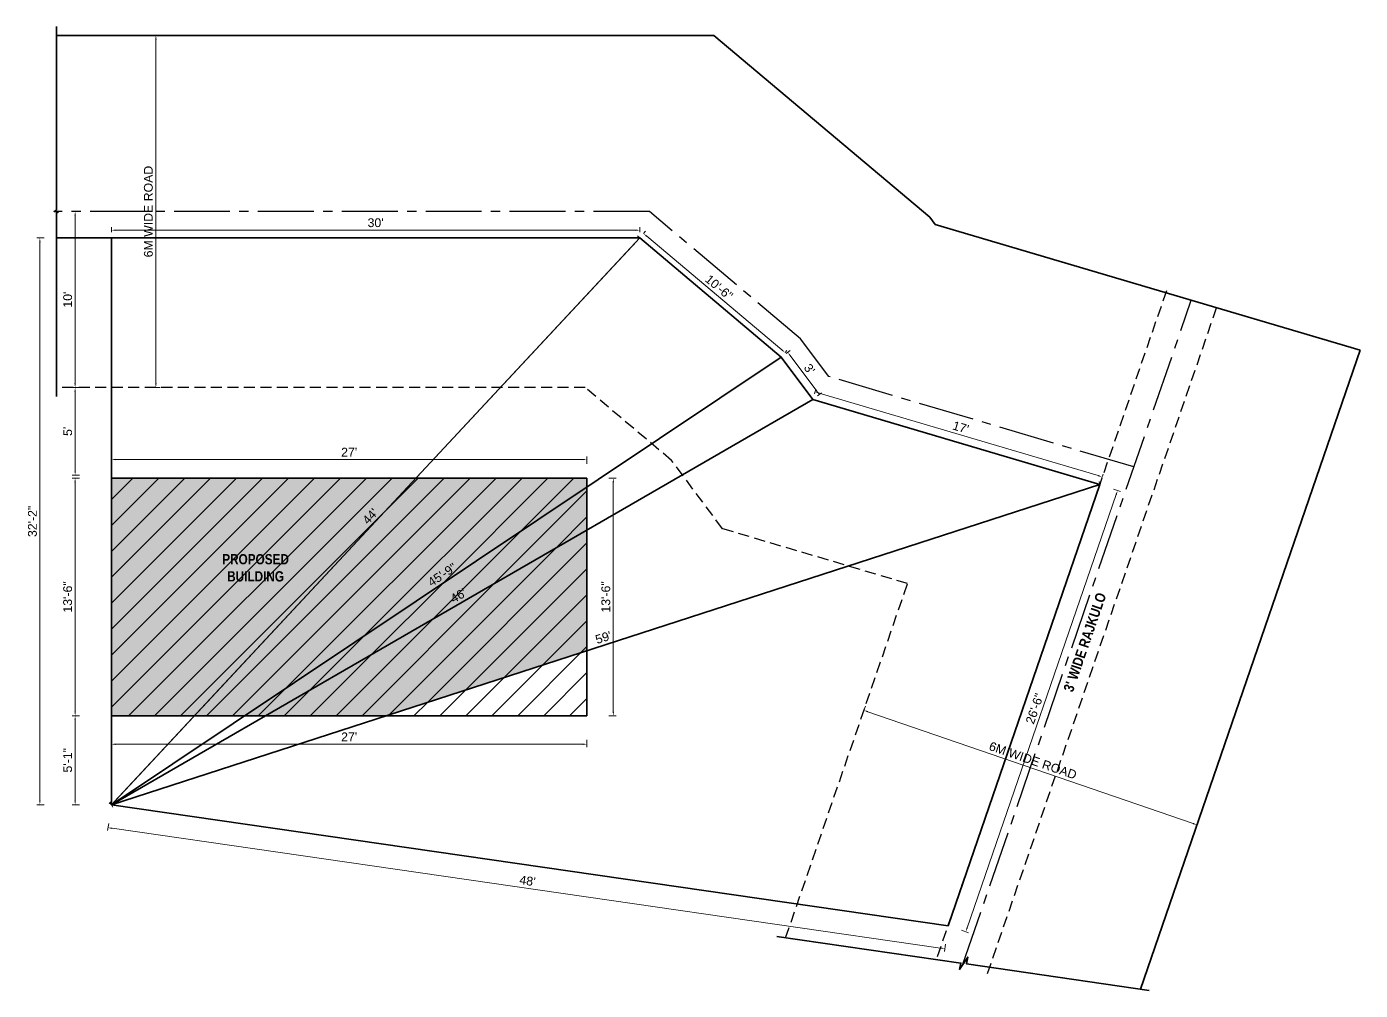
# Model space of a CAD drawing. Header units: inches. Extents: x 352533 to 378079, y -36324 to -23949.
# Drawn here: x 356005 to 356914, y -30281 to -29624 of the extents above; entities that cross this region are included whole.
import ezdxf

# ---------------------------------------------------------------- set-up
doc = ezdxf.new("R2010")
doc.units = ezdxf.units.IN
doc.header["$LTSCALE"] = 2
doc.header["$MEASUREMENT"] = 0
doc.header["$PDMODE"] = 34
doc.linetypes.add('CENTER2', pattern=[28.575, 19.05, -3.175, 3.175, -3.175])
doc.linetypes.add('DASHED2', pattern=[0.375, 0.25, -0.125])
doc.layers.get('DEFPOINTS').update_dxf_attribs({"color": 141, "linetype": 'CONTINUOUS'})
for name, color, linetype, lineweight in [('door', 20, 'CONTINUOUS', 35), ('steps', 253, 'CONTINUOUS', 20), ('WALL - A', 1, 'CONTINUOUS', 40)]:
    doc.layers.add(name, color=color, linetype=linetype, lineweight=lineweight)
doc.styles.add('Lettring Text', font='arial.ttf')
doc.styles.get("Standard").update_dxf_attribs({"font": 'ARIALN.TTF'})
doc.dimstyles.new('Copy of Standard', dxfattribs={"dimtxt": 6, "dimasz": 2.875, "dimexe": 2, "dimexo": 4, "dimgap": 2, "dimtad": 1, "dimdec": 0, "dimrnd": 1, "dimzin": 0, "dimdsep": 46, "dimlunit": 4, "dimtxsty": 'Lettring Text', "dimcen": 0.1, "dimclrd": 7, "dimclre": 7, "dimclrt": 7, "dimazin": 0, "dimtfac": 0.645, "dimtdec": 0, "dimtmove": 1, "dimatfit": 0, "dimfxl": 3, "dimfxlon": 1, "dimtfillclr": 256, "dimtolj": 1, "dimtzin": 0, "dimlwd": -1, "dimlwe": -1, "dimarcsym": 2})
pattern_1 = [(228.012787504, (0.72, 1), (-8, -9), [0.134536, -13.319088047]), (184.969740728, (0.63, 0.9), (12, 1), [0.230868, -22.8559247612]), (132.510447078, (0.4, 0.88), (10, -11), [0.162788, -16.116032596]), (267.273689006, (0.01, 0.63), (1, 20), [0.210238, -20.8135580416]), (292.833654178, (0, 0.42), (-5, 12), [0.206155, -20.409373128]), (357.273689006, (0.08, 0.23), (-20, 1), [0.210238, -20.8135580416]), (37.694240467, (0.29, 0.22), (-13, -10), [0.278029, -27.524848549]), (72.255328375, (0.51, 0.39), (7, 22), [0.262488, -25.9863214968]), (121.429565615, (0.59, 0.64), (-8, 13), [0.21095, -20.8840731097]), (175.23635831, (0.48, 0.82), (11, -1), [0.240832, -11.8007625788]), (222.397437798, (0.24, 0.84), (-12, -11), [0.311448, -30.8333750048]), (138.814074834, (1, 0.62), (-7, 6), [0.106301, -10.5238448127]), (171.46923439, (0.92, 0.69), (13, -2), [0.202237, -20.0215114162]), (225, (0.72, 0.72), (-1e-16, -1), [0.141421, -1.2727925624]), (203.198590514, (0.65, 0.84), (5, 2), [0.076158, -7.539615106]), (291.801409486, (0.58, 0.81), (-1, 3), [0.107703, -5.277461807]), (30.96375653, (0.62, 0.71), (3, 2), [0.174929, -5.6560228948]), (161.56505118, (0.77, 0.8), (2, -1), [0.126491, -3.0357866602]), (16.389540334, (0, 0.81), (10, 3), [0.1772, -17.5428451467]), (70.346175942, (0.17, 0.86), (-4.000000000001, -11.000000000003), [0.148661, -14.7174077473]), (293.198590514, (0.77, 1), (-2, 5), [0.152315, -7.463458106]), (343.610459666, (0.83, 0.86), (-10, 3), [0.1772, -17.5428451467]), (339.44395478, (0, 0.19), (-5, 2), [0.17088, -8.3731237453]), (294.77514057, (0.16, 0.13), (-5, 11), [0.143178, -14.1746430633]), (66.801409486, (0.78, 0), (2, 5), [0.152315, -7.463458106]), (17.354024636, (0.84, 0.14), (-13, -4), [0.167631, -16.5954236142]), (69.44395478, (0.29, 0), (-2, -5), [0.08544, -8.4585637453]), (101.309932474, (0.72, 0), (-1, 4), [0.05099, -5.0480295136]), (165.96375653, (0.71, 0.05), (3, -1), [0.206155, -3.9169506256]), (186.009005957, (0.51, 0.1), (10, 1), [0.19105, -18.9139231745]), (303.69006753, (0.62, 0.62), (-1, 2), [0.144222, -3.4613292755]), (353.157226587, (0.7, 0.5), (17, -2), [0.251794, -24.927562624]), (60.9453959, (0.95, 0.47), (-4, -7), [0.102956, -10.192674141]), (90, (1, 0.56), (-1, 1), [0.06, -0.94]), (120.256437164, (0.49, 0.13), (4, -7), [0.138924, -13.7535199894]), (48.012787504, (0.42, 0.25), (8, 9), [0.269072, -13.184552047]), (0, (0.6, 0.45), (1, 1), [0.26, -0.74]), (325.30484647, (0.86, 0.45), (10, -7), [0.158114, -15.6532743008]), (254.0546041, (0.99, 0.36), (-1, -4), [0.145602, -7.1345078893]), (207.645975364, (0.95, 0.22), (-19, -10), [0.237065, -23.4694741823]), (175.42607874, (0.74, 0.11), (-13, 1), [0.250799, -24.829073408])]

# ---------------------------------------------------------------- blocks, each defined once
blk = doc.blocks.new('*D611')
at = {"layer": 'DEFPOINTS', "color": 0, "ltscale": 0.5, "transparency": 16777216}
for p in [(356063.19, -30154.43), (356633.26, -30236.83), (356631, -30252.48)]:
    blk.add_point(p, dxfattribs=at)
at = {"layer": 'steps', "color": 7, "ltscale": 0.5, "transparency": 16777216}
for p, q in [((356061.36, -30167.1), (356060.64, -30172.05)), ((356063.77, -30170.48), (356628.16, -30252.07)), ((356631.43, -30249.51), (356630.72, -30254.46))]:
    blk.add_line(p, q, dxfattribs=at)
for points in [[(356063.84, -30170.01), (356063.7, -30170.96), (356060.93, -30170.07)], [(356628.22, -30251.59), (356628.09, -30252.54), (356631, -30252.48)]]:
    blk.add_solid(points, dxfattribs=at)
at = {"layer": 'steps', "color": 7, "ltscale": 0.5, "transparency": 16777216, "insert": (356346.69, -30206.26), "char_height": 6, "attachment_point": 5, "rotation": 351.77439, "style": 'Lettring Text'}
blk.add_mtext("\\A1;48'", dxfattribs=at)
blk = doc.blocks.new('*D612')
at = {"layer": 'DEFPOINTS', "color": 0, "ltscale": 0.5, "transparency": 16777216}
for p in [(356063.19, -29768.18), (356014.49, -30154.43), (356063.19, -30154.43)]:
    blk.add_point(p, dxfattribs=at)
at = {"layer": 'steps', "color": 7, "ltscale": 0.5, "transparency": 16777216}
for p, q in [((356017.49, -29768.18), (356012.49, -29768.18)), ((356014.49, -29771.06), (356014.49, -30151.55)), ((356017.49, -30154.43), (356012.49, -30154.43))]:
    blk.add_line(p, q, dxfattribs=at)
for points in [[(356014.02, -29771.06), (356014.97, -29771.06), (356014.49, -29768.18)], [(356014.02, -30151.55), (356014.97, -30151.55), (356014.49, -30154.43)]]:
    blk.add_solid(points, dxfattribs=at)
at = {"layer": 'steps', "color": 7, "ltscale": 0.5, "transparency": 16777216, "insert": (356009.43, -29961.3), "char_height": 6, "attachment_point": 5, "rotation": 90, "style": 'Lettring Text'}
blk.add_mtext('\\A1;32\'-2"', dxfattribs=at)
blk = doc.blocks.new('*D613')
at = {"layer": 'DEFPOINTS', "color": 0, "ltscale": 0.5, "transparency": 16777216}
for p in [(356063.19, -29750.18), (356038.5, -29870.18), (356063.19, -29870.18)]:
    blk.add_point(p, dxfattribs=at)
at = {"layer": 'steps', "color": 7, "ltscale": 0.5, "transparency": 16777216}
for p, q in [((356041.5, -29750.18), (356036.5, -29750.18)), ((356038.5, -29753.06), (356038.5, -29867.31)), ((356041.5, -29870.18), (356036.5, -29870.18))]:
    blk.add_line(p, q, dxfattribs=at)
for points in [[(356038.02, -29753.06), (356038.98, -29753.06), (356038.5, -29750.18)], [(356038.02, -29867.31), (356038.98, -29867.31), (356038.5, -29870.18)]]:
    blk.add_solid(points, dxfattribs=at)
at = {"layer": 'steps', "color": 7, "ltscale": 0.5, "transparency": 16777216, "insert": (356033.43, -29810.18), "char_height": 6, "attachment_point": 5, "rotation": 90, "style": 'Lettring Text'}
blk.add_mtext("\\A1;10'", dxfattribs=at)
blk = doc.blocks.new('*D614')
at = {"layer": 'DEFPOINTS', "color": 0, "ltscale": 0.5, "transparency": 16777216}
for p in [(356618.94, -29964.86), (356845.89, -30042.93), (356802.83, -30168.14)]:
    blk.add_point(p, dxfattribs=at)
at = {"layer": 'steps', "color": 7, "ltscale": 0.5, "transparency": 16777216}
for p, q in [((356576.85, -30087.24), (356575.23, -30091.97)), ((356578.6, -30091.01), (356800.11, -30167.2)), ((356803.8, -30165.3), (356802.18, -30170.03))]:
    blk.add_line(p, q, dxfattribs=at)
for points in [[(356578.75, -30090.56), (356578.44, -30091.46), (356575.88, -30090.07)], [(356800.26, -30166.75), (356799.95, -30167.65), (356802.83, -30168.14)]]:
    blk.add_solid(points, dxfattribs=at)
at = {"layer": 'steps', "color": 7, "ltscale": 0.5, "transparency": 16777216, "insert": (356691.01, -30124.28), "char_height": 6, "attachment_point": 5, "rotation": 341.01905, "style": 'Lettring Text'}
blk.add_mtext('\\A1;6M WIDE ROAD', dxfattribs=at)
blk = doc.blocks.new('*D616')
at = {"layer": 'DEFPOINTS', "color": 0, "ltscale": 0.5, "transparency": 16777216}
for p in [(356736.69, -29936.13), (356736.69, -29936.13), (356063.19, -30154.43)]:
    blk.add_point(p, dxfattribs=at)
at = {"layer": 'steps', "color": 7, "ltscale": 0.5, "transparency": 16777216}
for p, q in [((356065.92, -30153.54), (356733.96, -29937.01)), ((356736.69, -29936.13), (356736.08, -29934.22)), ((356063.19, -30154.43), (356062.57, -30152.52))]:
    blk.add_line(p, q, dxfattribs=at)
for points in [[(356733.81, -29936.56), (356734.11, -29937.47), (356736.69, -29936.13)], [(356065.78, -30153.08), (356066.07, -30154), (356063.19, -30154.43)]]:
    blk.add_solid(points, dxfattribs=at)
at = {"layer": 'steps', "color": 7, "ltscale": 0.5, "transparency": 16777216, "insert": (356398.38, -30040.46), "char_height": 6, "attachment_point": 5, "rotation": 17.95883, "style": 'Lettring Text'}
blk.add_mtext("\\A1;59'", dxfattribs=at)
blk = doc.blocks.new('*D617')
at = {"layer": 'DEFPOINTS', "color": 0, "ltscale": 0.5, "transparency": 16777216}
for p in [(356541.1, -29878.18), (356541.1, -29878.18), (356063.19, -30154.43)]:
    blk.add_point(p, dxfattribs=at)
at = {"layer": 'steps', "color": 7, "ltscale": 0.5, "transparency": 16777216}
for p, q in [((356065.68, -30152.99), (356538.61, -29879.62)), ((356541.1, -29878.18), (356540.09, -29876.45)), ((356063.19, -30154.43), (356062.19, -30152.69))]:
    blk.add_line(p, q, dxfattribs=at)
for points in [[(356538.37, -29879.21), (356538.85, -29880.04), (356541.1, -29878.18)], [(356065.44, -30152.57), (356065.92, -30153.4), (356063.19, -30154.43)]]:
    blk.add_solid(points, dxfattribs=at)
at = {"layer": 'steps', "color": 7, "ltscale": 0.5, "transparency": 16777216, "insert": (356299.61, -30011.92), "char_height": 6, "attachment_point": 5, "rotation": 30.02896, "style": 'Lettring Text'}
blk.add_mtext("\\A1;46'", dxfattribs=at)
blk = doc.blocks.new('*D618')
at = {"layer": 'DEFPOINTS', "color": 0, "ltscale": 0.5, "transparency": 16777216}
for p in [(356519.59, -29849.31), (356519.59, -29849.31), (356063.19, -30154.43)]:
    blk.add_point(p, dxfattribs=at)
at = {"layer": 'steps', "color": 7, "ltscale": 0.5, "transparency": 16777216}
for p, q in [((356065.58, -30152.83), (356517.2, -29850.91)), ((356519.59, -29849.31), (356520.71, -29850.97)), ((356063.19, -30154.43), (356064.3, -30156.09))]:
    blk.add_line(p, q, dxfattribs=at)
for points in [[(356516.94, -29850.51), (356517.47, -29851.31), (356519.59, -29849.31)], [(356065.31, -30152.43), (356065.85, -30153.23), (356063.19, -30154.43)]]:
    blk.add_solid(points, dxfattribs=at)
at = {"layer": 'steps', "color": 7, "ltscale": 0.5, "transparency": 16777216, "insert": (356288.58, -29997.66), "char_height": 6, "attachment_point": 5, "rotation": 33.76346, "style": 'Lettring Text'}
blk.add_mtext('\\A1;45\'-9"', dxfattribs=at)
blk = doc.blocks.new('*D619')
at = {"layer": 'DEFPOINTS', "color": 0, "ltscale": 0.5, "transparency": 16777216}
for p in [(356423.19, -29768.18), (356423.19, -29768.18), (356063.19, -30154.43)]:
    blk.add_point(p, dxfattribs=at)
at = {"layer": 'steps', "color": 7, "ltscale": 0.5, "transparency": 16777216}
for p, q in [((356065.15, -30152.32), (356421.23, -29770.28)), ((356423.19, -29768.18), (356421.72, -29766.82)), ((356063.19, -30154.43), (356061.73, -30153.06))]:
    blk.add_line(p, q, dxfattribs=at)
for points in [[(356420.88, -29769.96), (356421.58, -29770.61), (356423.19, -29768.18)], [(356064.8, -30152), (356065.5, -30152.65), (356063.19, -30154.43)]]:
    blk.add_solid(points, dxfattribs=at)
at = {"layer": 'steps', "color": 7, "ltscale": 0.5, "transparency": 16777216, "insert": (356239.53, -29957.89), "char_height": 6, "attachment_point": 5, "rotation": 47.01423, "style": 'Lettring Text'}
blk.add_mtext("\\A1;44'", dxfattribs=at)
blk = doc.blocks.new('*D620')
at = {"layer": 'DEFPOINTS', "color": 0, "ltscale": 0.5, "transparency": 16777216}
for p in [(356063.19, -29919.16), (356063.19, -29931.8), (356387.19, -29931.8)]:
    blk.add_point(p, dxfattribs=at)
at = {"layer": 'steps', "color": 7, "ltscale": 0.5, "transparency": 16777216}
for p, q in [((356063.19, -29922.16), (356063.19, -29917.16)), ((356384.31, -29919.16), (356066.06, -29919.16)), ((356387.19, -29922.16), (356387.19, -29917.16))]:
    blk.add_line(p, q, dxfattribs=at)
for points in [[(356066.06, -29918.68), (356066.06, -29919.64), (356063.19, -29919.16)], [(356384.31, -29918.68), (356384.31, -29919.64), (356387.19, -29919.16)]]:
    blk.add_solid(points, dxfattribs=at)
at = {"layer": 'steps', "color": 7, "ltscale": 0.5, "transparency": 16777216, "insert": (356225.19, -29914.14), "char_height": 6, "attachment_point": 5, "style": 'Lettring Text'}
blk.add_mtext("\\A1;27'", dxfattribs=at)
blk = doc.blocks.new('*D621')
at = {"layer": 'DEFPOINTS', "color": 0, "ltscale": 0.5, "transparency": 16777216}
for p in [(356063.19, -30093.8), (356387.19, -30093.8), (356387.19, -30113.18)]:
    blk.add_point(p, dxfattribs=at)
at = {"layer": 'steps', "color": 7, "ltscale": 0.5, "transparency": 16777216}
for p, q in [((356063.19, -30110.18), (356063.19, -30115.18)), ((356066.06, -30113.18), (356384.31, -30113.18)), ((356387.19, -30110.18), (356387.19, -30115.18))]:
    blk.add_line(p, q, dxfattribs=at)
for points in [[(356066.06, -30112.7), (356066.06, -30113.65), (356063.19, -30113.18)], [(356384.31, -30112.7), (356384.31, -30113.65), (356387.19, -30113.18)]]:
    blk.add_solid(points, dxfattribs=at)
at = {"layer": 'steps', "color": 7, "ltscale": 0.5, "transparency": 16777216, "insert": (356225.19, -30108.16), "char_height": 6, "attachment_point": 5, "style": 'Lettring Text'}
blk.add_mtext("\\A1;27'", dxfattribs=at)
blk = doc.blocks.new('*D622')
at = {"layer": 'DEFPOINTS', "color": 0, "ltscale": 0.5, "transparency": 16777216}
for p in [(356387.19, -29931.8), (356405.14, -29931.8), (356387.19, -30093.8)]:
    blk.add_point(p, dxfattribs=at)
at = {"layer": 'steps', "color": 7, "ltscale": 0.5, "transparency": 16777216}
for p, q in [((356402.14, -29931.8), (356407.14, -29931.8)), ((356405.14, -30090.93), (356405.14, -29934.68)), ((356402.14, -30093.8), (356407.14, -30093.8))]:
    blk.add_line(p, q, dxfattribs=at)
for points in [[(356404.66, -29934.68), (356405.62, -29934.68), (356405.14, -29931.8)], [(356404.66, -30090.93), (356405.62, -30090.93), (356405.14, -30093.8)]]:
    blk.add_solid(points, dxfattribs=at)
at = {"layer": 'steps', "color": 7, "ltscale": 0.5, "transparency": 16777216, "insert": (356400.07, -30012.8), "char_height": 6, "attachment_point": 5, "rotation": 90, "style": 'Lettring Text'}
blk.add_mtext('\\A1;13\'-6"', dxfattribs=at)
blk = doc.blocks.new('*D615')
at = {"layer": 'DEFPOINTS', "color": 0, "ltscale": 0.5, "transparency": 16777216}
for p in [(356063.19, -29870.18), (356038.5, -29929.8), (356063.19, -29929.8)]:
    blk.add_point(p, dxfattribs=at)
at = {"layer": 'steps', "color": 7, "ltscale": 0.5, "transparency": 16777216}
for p, q in [((356041.5, -29870.18), (356036.5, -29870.18)), ((356038.5, -29873.06), (356038.5, -29926.93)), ((356041.5, -29929.8), (356036.5, -29929.8))]:
    blk.add_line(p, q, dxfattribs=at)
for points in [[(356038.02, -29873.06), (356038.98, -29873.06), (356038.5, -29870.18)], [(356038.02, -29926.93), (356038.98, -29926.93), (356038.5, -29929.8)]]:
    blk.add_solid(points, dxfattribs=at)
at = {"layer": 'steps', "color": 7, "ltscale": 0.5, "transparency": 16777216, "insert": (356033.45, -29899.99), "char_height": 6, "attachment_point": 5, "rotation": 90, "style": 'Lettring Text'}
blk.add_mtext("\\A1;5'", dxfattribs=at)
blk = doc.blocks.new('*D623')
at = {"layer": 'DEFPOINTS', "color": 0, "ltscale": 0.5, "transparency": 16777216}
for p in [(356249.62, -29630.18), (356093.52, -29870.18), (356249.62, -29870.18)]:
    blk.add_point(p, dxfattribs=at)
at = {"layer": 'steps', "color": 7, "ltscale": 0.5, "transparency": 16777216}
for p, q in [((356096.52, -29630.18), (356091.52, -29630.18)), ((356093.52, -29633.06), (356093.52, -29867.31)), ((356096.52, -29870.18), (356091.52, -29870.18))]:
    blk.add_line(p, q, dxfattribs=at)
for points in [[(356093.04, -29633.06), (356094, -29633.06), (356093.52, -29630.18)], [(356093.04, -29867.31), (356094, -29867.31), (356093.52, -29870.18)]]:
    blk.add_solid(points, dxfattribs=at)
at = {"layer": 'steps', "color": 7, "ltscale": 0.5, "transparency": 16777216, "insert": (356088.42, -29750.18), "char_height": 6, "attachment_point": 5, "rotation": 90, "style": 'Lettring Text'}
blk.add_mtext('\\A1;6M WIDE ROAD', dxfattribs=at)
blk = doc.blocks.new('*D624')
at = {"layer": 'DEFPOINTS', "color": 0, "ltscale": 0.5, "transparency": 16777216}
for p in [(356063.19, -29762.88), (356063.19, -29768.18), (356423.19, -29768.18)]:
    blk.add_point(p, dxfattribs=at)
at = {"layer": 'steps', "color": 7, "ltscale": 0.5, "transparency": 16777216}
for p, q in [((356063.19, -29764.18), (356063.19, -29760.88)), ((356420.31, -29762.88), (356066.06, -29762.88)), ((356423.19, -29764.18), (356423.19, -29760.88))]:
    blk.add_line(p, q, dxfattribs=at)
for points in [[(356066.06, -29762.4), (356066.06, -29763.36), (356063.19, -29762.88)], [(356420.31, -29762.4), (356420.31, -29763.36), (356423.19, -29762.88)]]:
    blk.add_solid(points, dxfattribs=at)
at = {"layer": 'steps', "color": 7, "ltscale": 0.5, "transparency": 16777216, "insert": (356243.19, -29757.82), "char_height": 6, "attachment_point": 5, "style": 'Lettring Text'}
blk.add_mtext("\\A1;30'", dxfattribs=at)
blk = doc.blocks.new('*D625')
at = {"layer": 'DEFPOINTS', "color": 0, "ltscale": 0.5, "transparency": 16777216}
for p in [(356423.19, -29768.18), (356425.73, -29765.16), (356519.59, -29849.31)]:
    blk.add_point(p, dxfattribs=at)
at = {"layer": 'steps', "color": 7, "ltscale": 0.5, "transparency": 16777216}
for p, q in [((356425.73, -29765.16), (356427.02, -29763.63)), ((356519.94, -29844.44), (356427.93, -29767.01)), ((356522.14, -29846.29), (356523.43, -29844.76))]:
    blk.add_line(p, q, dxfattribs=at)
for points in [[(356428.24, -29766.64), (356427.62, -29767.38), (356425.73, -29765.16)], [(356520.25, -29844.07), (356519.63, -29844.8), (356522.14, -29846.29)]]:
    blk.add_solid(points, dxfattribs=at)
at = {"layer": 'steps', "color": 7, "ltscale": 0.5, "transparency": 16777216, "insert": (356477.19, -29801.85), "char_height": 6, "attachment_point": 5, "rotation": 319.91824, "style": 'Lettring Text'}
blk.add_mtext('\\A1;10\'-6"', dxfattribs=at)
blk = doc.blocks.new('*D626')
at = {"layer": 'DEFPOINTS', "color": 0, "ltscale": 0.5, "transparency": 16777216}
for p in [(356523.96, -29846.06), (356519.59, -29849.31), (356541.1, -29878.18)]:
    blk.add_point(p, dxfattribs=at)
at = {"layer": 'steps', "color": 7, "ltscale": 0.5, "transparency": 16777216}
for p, q in [((356522.8, -29846.92), (356525.57, -29844.86)), ((356543.75, -29872.62), (356525.68, -29848.36)), ((356544.3, -29875.8), (356547.07, -29873.74))]:
    blk.add_line(p, q, dxfattribs=at)
for points in [[(356526.07, -29848.08), (356525.3, -29848.65), (356523.96, -29846.06)], [(356544.13, -29872.34), (356543.36, -29872.91), (356545.47, -29874.93)]]:
    blk.add_solid(points, dxfattribs=at)
at = {"layer": 'steps', "color": 7, "ltscale": 0.5, "transparency": 16777216, "insert": (356538.78, -29857.47), "char_height": 6, "attachment_point": 5, "rotation": 306.67386, "style": 'Lettring Text'}
blk.add_mtext("\\A1;3'", dxfattribs=at)
blk = doc.blocks.new('*D627')
at = {"layer": 'DEFPOINTS', "color": 0, "ltscale": 0.5, "transparency": 16777216}
for p in [(356542.62, -29873.03), (356541.1, -29878.18), (356736.69, -29936.13)]:
    blk.add_point(p, dxfattribs=at)
at = {"layer": 'steps', "color": 7, "ltscale": 0.5, "transparency": 16777216}
for p, q in [((356542.23, -29874.35), (356543.19, -29871.11)), ((356735.46, -29930.16), (356545.38, -29873.85)), ((356737.83, -29932.29), (356738.79, -29929.05))]:
    blk.add_line(p, q, dxfattribs=at)
for points in [[(356545.51, -29873.39), (356545.24, -29874.31), (356542.62, -29873.03)], [(356735.6, -29929.7), (356735.33, -29930.61), (356738.22, -29930.97)]]:
    blk.add_solid(points, dxfattribs=at)
at = {"layer": 'steps', "color": 7, "ltscale": 0.5, "transparency": 16777216, "insert": (356641.84, -29897.2), "char_height": 6, "attachment_point": 5, "rotation": 343.49934, "style": 'Lettring Text'}
blk.add_mtext("\\A1;17'", dxfattribs=at)
blk = doc.blocks.new('*D628')
at = {"layer": 'DEFPOINTS', "color": 0, "ltscale": 0.5, "transparency": 16777216}
for p in [(356736.69, -29936.13), (356748.7, -29940.25), (356633.26, -30236.83)]:
    blk.add_point(p, dxfattribs=at)
at = {"layer": 'steps', "color": 7, "ltscale": 0.5, "transparency": 16777216}
for p, q in [((356646.2, -30238.24), (356747.76, -29942.97)), ((356745.86, -29939.28), (356750.59, -29940.9)), ((356642.43, -30239.99), (356647.16, -30241.61))]:
    blk.add_line(p, q, dxfattribs=at)
for points in [[(356747.31, -29942.82), (356748.21, -29943.13), (356748.7, -29940.25)], [(356645.75, -30238.09), (356646.65, -30238.4), (356645.27, -30240.96)]]:
    blk.add_solid(points, dxfattribs=at)
at = {"layer": 'steps', "color": 7, "ltscale": 0.5, "transparency": 16777216, "insert": (356692.19, -30088.96), "char_height": 6, "attachment_point": 5, "rotation": 71.01905, "style": 'Lettring Text'}
blk.add_mtext('\\A1;26\'-6"', dxfattribs=at)
blk = doc.blocks.new('*D629')
at = {"layer": 'DEFPOINTS', "color": 0, "ltscale": 0.5, "transparency": 16777216}
for p in [(356038.5, -29931.8), (356063.19, -29931.8), (356063.19, -30093.8)]:
    blk.add_point(p, dxfattribs=at)
at = {"layer": 'steps', "color": 7, "ltscale": 0.5, "transparency": 16777216}
for p, q in [((356041.5, -29931.8), (356036.5, -29931.8)), ((356038.5, -30090.93), (356038.5, -29934.68)), ((356041.5, -30093.8), (356036.5, -30093.8))]:
    blk.add_line(p, q, dxfattribs=at)
for points in [[(356038.02, -29934.68), (356038.98, -29934.68), (356038.5, -29931.8)], [(356038.02, -30090.93), (356038.98, -30090.93), (356038.5, -30093.8)]]:
    blk.add_solid(points, dxfattribs=at)
at = {"layer": 'steps', "color": 7, "ltscale": 0.5, "transparency": 16777216, "insert": (356033.43, -30012.8), "char_height": 6, "attachment_point": 5, "rotation": 90, "style": 'Lettring Text'}
blk.add_mtext('\\A1;13\'-6"', dxfattribs=at)
blk = doc.blocks.new('*D630')
at = {"layer": 'DEFPOINTS', "color": 0, "ltscale": 0.5, "transparency": 16777216}
for p in [(356063.19, -30093.8), (356038.5, -30154.43), (356063.19, -30154.43)]:
    blk.add_point(p, dxfattribs=at)
at = {"layer": 'steps', "color": 7, "ltscale": 0.5, "transparency": 16777216}
for p, q in [((356041.5, -30093.8), (356036.5, -30093.8)), ((356038.5, -30096.68), (356038.5, -30151.55)), ((356041.5, -30154.43), (356036.5, -30154.43))]:
    blk.add_line(p, q, dxfattribs=at)
for points in [[(356038.02, -30096.68), (356038.98, -30096.68), (356038.5, -30093.8)], [(356038.02, -30151.55), (356038.98, -30151.55), (356038.5, -30154.43)]]:
    blk.add_solid(points, dxfattribs=at)
at = {"layer": 'steps', "color": 7, "ltscale": 0.5, "transparency": 16777216, "insert": (356033.43, -30124.11), "char_height": 6, "attachment_point": 5, "rotation": 90, "style": 'Lettring Text'}
blk.add_mtext('\\A1;5\'-1"', dxfattribs=at)

msp = doc.modelspace()

# ---------------------------------------------------------------- hatches: boundary and pattern name
at = {"layer": 'door', "ltscale": 0.5}
h = msp.add_hatch(dxfattribs=at)
h.set_pattern_fill('GRAVEL', color=256)
h.set_pattern_definition(pattern_1)
h.paths.add_polyline_path([(356270.69, -29931.8), (356063.19, -29931.8), (356063.19, -30093.8), (356119.69, -30093.8)])
h.paths.add_polyline_path([(356387.19, -30049.41), (356387.19, -29967.15), (356168.07, -30093.8), (356250.23, -30093.8)], flags=16)
h.paths.add_polyline_path([(356387.19, -30049.41), (356250.23, -30093.8), (356387.19, -30093.8)], flags=0)
h.paths.add_polyline_path([(356135.5, -30005.85), (356187.42, -30005.85), (356187.42, -29979.83), (356135.5, -29979.83)], flags=24)
h = msp.add_hatch(dxfattribs=at)
h.set_pattern_fill('GRAVEL', color=256)
h.set_pattern_definition(pattern_1)
h.paths.add_polyline_path([(356270.69, -29931.8), (356063.19, -29931.8), (356063.19, -30093.8), (356119.69, -30093.8)])
h.paths.add_polyline_path([(356239.47, -29967.16), (356248.97, -29956.98), (356239.92, -29948.55), (356230.43, -29958.73)], flags=25)
h.paths.add_polyline_path([(356135.5, -30005.85), (356187.42, -30005.85), (356187.42, -29979.83), (356135.5, -29979.83)], flags=24)
h = msp.add_hatch(dxfattribs=at)
h.set_pattern_fill('GRAVEL', color=256)
h.set_pattern_definition(pattern_1)
h.paths.add_polyline_path([(356063.19, -30093.8), (356119.69, -30093.8), (356270.69, -29931.8), (356063.19, -29931.8)])
h.paths.add_polyline_path([(356239.47, -29967.16), (356248.97, -29956.98), (356239.92, -29948.55), (356230.43, -29958.73)], flags=25)
h.paths.add_polyline_path([(356135.5, -30005.85), (356187.42, -30005.85), (356187.42, -29979.83), (356135.5, -29979.83)], flags=24)
h = msp.add_hatch(dxfattribs=at)
h.set_pattern_fill('GRAVEL', color=256)
h.set_pattern_definition(pattern_1)
h.paths.add_polyline_path([(356270.69, -29931.8), (356063.19, -29931.8), (356063.19, -30093.8), (356119.69, -30093.8)])
h = msp.add_hatch(dxfattribs=at)
h.set_pattern_fill('ANSI31', color=256, scale=100)
h.paths.add_polyline_path([(356063.19, -30093.8), (356119.69, -30093.8), (356270.69, -29931.8), (356063.19, -29931.8)])
h.paths.add_polyline_path([(356239.47, -29967.16), (356248.97, -29956.98), (356239.92, -29948.55), (356230.43, -29958.73)], flags=25)
h.paths.add_polyline_path([(356135.5, -30005.85), (356187.42, -30005.85), (356187.42, -29979.83), (356135.5, -29979.83)], flags=24)
h = msp.add_hatch(dxfattribs=at)
h.set_pattern_fill('GRAVEL', color=256)
h.set_pattern_definition(pattern_1)
h.paths.add_polyline_path([(356387.19, -29937.83), (356387.19, -29931.8), (356270.69, -29931.8), (356119.69, -30093.8), (356153.87, -30093.8)])
h.paths.add_polyline_path([(356387.19, -30049.41), (356387.19, -29967.15), (356168.07, -30093.8), (356250.23, -30093.8)], flags=16)
h.paths.add_polyline_path([(356387.19, -30049.41), (356250.23, -30093.8), (356387.19, -30093.8)], flags=0)
h.paths.add_polyline_path([(356135.5, -30005.85), (356187.42, -30005.85), (356187.42, -29979.83), (356135.5, -29979.83)], flags=24)
h = msp.add_hatch(dxfattribs=at)
h.set_pattern_fill('GRAVEL', color=256)
h.set_pattern_definition(pattern_1)
h.paths.add_polyline_path([(356387.19, -29937.83), (356387.19, -29931.8), (356270.69, -29931.8), (356119.69, -30093.8), (356153.87, -30093.8)])
h.paths.add_polyline_path([(356282.03, -30009.52), (356302.28, -29995.99), (356295.41, -29985.71), (356275.16, -29999.24)], flags=25)
h = msp.add_hatch(dxfattribs=at)
h.set_pattern_fill('GRAVEL', color=256)
h.set_pattern_definition(pattern_1)
h.paths.add_polyline_path([(356387.19, -29937.83), (356387.19, -29931.8), (356270.69, -29931.8), (356119.69, -30093.8), (356153.87, -30093.8)])
h.paths.add_polyline_path([(356282.03, -30009.52), (356302.28, -29995.99), (356295.41, -29985.71), (356275.16, -29999.24)], flags=25)
h = msp.add_hatch(dxfattribs=at)
h.set_pattern_fill('GRAVEL', color=256)
h.set_pattern_definition(pattern_1)
h.paths.add_polyline_path([(356387.19, -29937.83), (356387.19, -29931.8), (356270.69, -29931.8), (356119.69, -30093.8), (356153.87, -30093.8)])
h = msp.add_hatch(dxfattribs=at)
h.set_pattern_fill('GRAVEL', color=256)
h.set_pattern_definition(pattern_1)
h.paths.add_polyline_path([(356387.19, -29937.83), (356387.19, -29931.8), (356270.69, -29931.8), (356119.69, -30093.8), (356153.87, -30093.8)])
h = msp.add_hatch(dxfattribs=at)
h.set_pattern_fill('GRAVEL', color=256)
h.set_pattern_definition(pattern_1)
h.paths.add_polyline_path([(356387.19, -29937.83), (356387.19, -29931.8), (356270.69, -29931.8), (356119.69, -30093.8), (356153.87, -30093.8)])
h.paths.add_polyline_path([(356278.21, -30000.91), (356295.54, -29989.32), (356298.95, -29994.41), (356281.61, -30006)], flags=16)
h = msp.add_hatch(dxfattribs=at)
h.set_pattern_fill('ANSI31', color=256, scale=100)
h.paths.add_polyline_path([(356387.19, -29937.83), (356387.19, -29931.8), (356270.69, -29931.8), (356119.69, -30093.8), (356153.87, -30093.8)])
h.paths.add_polyline_path([(356282.03, -30009.52), (356302.28, -29995.99), (356295.41, -29985.71), (356275.16, -29999.24)], flags=25)
h = msp.add_hatch(dxfattribs=at)
h.set_pattern_fill('GRAVEL', color=256)
h.set_pattern_definition(pattern_1)
h.paths.add_polyline_path([(356387.19, -29967.15), (356387.19, -29937.83), (356153.87, -30093.8), (356168.07, -30093.8)], flags=17)
h.paths.add_polyline_path([(356387.19, -30049.41), (356387.19, -29967.15), (356168.07, -30093.8), (356250.23, -30093.8)], flags=16)
h.paths.add_polyline_path([(356387.19, -30049.41), (356250.23, -30093.8), (356387.19, -30093.8)], flags=0)
h.paths.add_polyline_path([(356135.5, -30005.85), (356187.42, -30005.85), (356187.42, -29979.83), (356135.5, -29979.83)], flags=24)
h = msp.add_hatch(dxfattribs=at)
h.set_pattern_fill('ANSI31', color=256, scale=100)
h.paths.add_polyline_path([(356387.19, -29967.15), (356387.19, -29937.83), (356153.87, -30093.8), (356168.07, -30093.8)])
h.paths.add_polyline_path([(356296.82, -30020.72), (356308.87, -30013.75), (356302.69, -30003.05), (356290.63, -30010.02)], flags=25)
h = msp.add_hatch(dxfattribs=at)
h.set_pattern_fill('ANSI31', color=256, scale=100)
h.paths.add_polyline_path([(356387.19, -30049.41), (356387.19, -29967.15), (356168.07, -30093.8), (356250.23, -30093.8)])
h.paths.add_polyline_path([(356406.3, -30025.24), (356406.3, -30000.89), (356393.93, -30000.89), (356393.93, -30025.24)], flags=9)
h = msp.add_hatch(dxfattribs=at)
h.set_pattern_fill('ANSI31', color=256, scale=100)
h.paths.add_polyline_path([(356387.19, -30049.41), (356250.23, -30093.8), (356387.19, -30093.8)])

# ---------------------------------------------------------------- linework, layer by layer
at = {"layer": 'door', "color": 41, "ltscale": 0.5, "true_color": 0xf4ee51}
for p, q in [((356473.53, -29630.18), (356025.72, -29630.18)), ((356620.71, -29754.04), (356473.53, -29630.18)), ((356624.34, -29758.92), (356620.71, -29754.04)), ((356914.06, -29844.74), (356624.34, -29758.92)), ((356423.19, -29768.18), (356025.72, -29768.18)), ((356063.19, -29768.18), (356063.19, -30154.43)), ((356519.59, -29849.31), (356423.19, -29768.18)), ((356764.34, -30280.03), (356914.06, -29844.74)), ((356541.1, -29878.18), (356519.59, -29849.31)), ((356736.69, -29936.13), (356541.1, -29878.18)), ((356633.26, -30236.83), (356736.69, -29936.13)), ((356063.19, -30154.43), (356633.26, -30236.83))]:
    msp.add_line(p, q, dxfattribs=at)
at = {"layer": 'door', "ltscale": 0.5}
for p, q in [((356063.19, -30154.43), (356423.19, -29768.18)), ((356063.19, -30154.43), (356519.59, -29849.31)), ((356063.19, -30154.43), (356541.1, -29878.18)), ((356063.19, -30093.8), (356063.19, -29931.8)), ((356063.19, -29931.8), (356387.19, -29931.8)), ((356063.19, -30154.43), (356736.69, -29936.13)), ((356387.19, -30093.8), (356387.19, -29931.8)), ((356063.19, -30093.8), (356387.19, -30093.8))]:
    msp.add_line(p, q, dxfattribs=at)
at = {"layer": 'door', "linetype": 'Continuous', "ltscale": 0.5}
for points in [[(356025.72, -29624.18), (356025.72, -29749.14), (356024.22, -29750.06), (356027.23, -29750.31), (356025.72, -29751.22), (356025.72, -29876.18)], [(356770.28, -30280.89), (356645.87, -30262.91), (356646.67, -30258.2), (356641.09, -30266.67), (356641.92, -30262.27), (356516.62, -30244.22)]]:
    msp.add_lwpolyline(points, dxfattribs=at)
at = {"layer": 'WALL - A', "linetype": 'CENTER2', "lineweight": -3}
for p, q in [((356429.75, -29750.18), (356025.72, -29750.18)), ((356532.78, -29836.88), (356429.75, -29750.18)), ((356643.07, -30263.66), (356798.9, -29810.62)), ((356551.95, -29862.63), (356532.78, -29836.88)), ((356759.83, -29924.21), (356551.95, -29862.63))]:
    msp.add_line(p, q, dxfattribs=at)
at = {"layer": 'WALL - A', "linetype": 'DASHED2', "lineweight": -3, "ltscale": 15}
for p, q in [((356626.05, -30257.81), (356782.13, -29804.03)), ((356660.09, -30269.51), (356816.17, -29815.74)), ((356385.98, -29870.18), (356025.72, -29870.18)), ((356444.86, -29919.73), (356385.98, -29870.18)), ((356479.57, -29966.34), (356444.86, -29919.73)), ((356605.6, -30003.67), (356479.57, -29966.34)), ((356522.56, -30245.08), (356605.6, -30003.67))]:
    msp.add_line(p, q, dxfattribs=at)

# ---------------------------------------------------------------- texts
at = {"layer": 'steps', "color": 7, "ltscale": 0.3, "insert": (356161.43, -29983.6), "char_height": 7, "width": 55.268, "attachment_point": 2}
msp.add_mtext('{\\fTechnic|b1|i0|c2|p2;PROPOSED BUILDING}', dxfattribs=at)
at = {"layer": 'steps', "color": 7, "ltscale": 0.3, "insert": (356723.06, -30042.51), "char_height": 7, "width": 93.6817, "attachment_point": 2, "rotation": 71.01905}
msp.add_mtext("{\\fTechnic|b1|i0|c2|p2;3' WIDE RAJKULO}", dxfattribs=at)

# ---------------------------------------------------------------- dimensions: what is measured, and where the dimension line sits
at = {"layer": 'steps', "ltscale": 0.5}
dim = msp.add_linear_dim(base=(356093.52, -29870.18), p1=(356249.62, -29630.18), p2=(356249.62, -29870.18), angle=270, text='6M WIDE ROAD', dimstyle='Copy of Standard', dxfattribs=at)
dim.commit()
dim.dimension.update_dxf_attribs({"geometry": '*D623', "text_midpoint": (356088.42, -29750.18)})
for base, p1, p2, angle, picture, middle in [((356038.5, -29870.18), (356063.19, -29750.18), (356063.19, -29870.18), 270, '*D613', (356033.43, -29810.18)), ((356038.5, -29929.8), (356063.19, -29870.18), (356063.19, -29929.8), 270, '*D615', (356033.45, -29899.99)), ((356038.5, -29931.8), (356063.19, -30093.8), (356063.19, -29931.8), 90, '*D629', (356033.43, -30012.8)), ((356405.14, -29931.8), (356387.19, -30093.8), (356387.19, -29931.8), 270, '*D622', (356400.07, -30012.8)), ((356038.5, -30154.43), (356063.19, -30093.8), (356063.19, -30154.43), 90, '*D630', (356033.43, -30124.11))]:
    dim = msp.add_linear_dim(base=base, p1=p1, p2=p2, angle=angle, dimstyle='Copy of Standard', dxfattribs=at)
    dim.commit()
    dim.dimension.update_dxf_attribs({"geometry": picture, "text_midpoint": middle})
for base, p1, p2, picture, middle in [((356063.19, -29762.88), (356423.19, -29768.18), (356063.19, -29768.18), '*D624', (356243.19, -29757.82)), ((356063.19, -29919.16), (356387.19, -29931.8), (356063.19, -29931.8), '*D620', (356225.19, -29914.14)), ((356387.19, -30113.18), (356063.19, -30093.8), (356387.19, -30093.8), '*D621', (356225.19, -30108.16))]:
    dim = msp.add_linear_dim(base=base, p1=p1, p2=p2, dimstyle='Copy of Standard', dxfattribs=at)
    dim.commit()
    dim.dimension.update_dxf_attribs({"geometry": picture, "text_midpoint": middle})
for p1, p2, distance, picture, middle in [((356519.59, -29849.31), (356423.19, -29768.18), -3.95, '*D625', (356477.19, -29801.85)), ((356063.19, -29768.18), (356063.19, -30154.43), -48.69, '*D612', (356009.43, -29961.3)), ((356063.19, -30154.43), (356423.19, -29768.18), 0, '*D619', (356239.53, -29957.89)), ((356541.1, -29878.18), (356519.59, -29849.31), -5.45, '*D626', (356538.78, -29857.47)), ((356063.19, -30154.43), (356519.59, -29849.31), 0, '*D618', (356288.58, -29997.66)), ((356736.69, -29936.13), (356541.1, -29878.18), -5.38, '*D627', (356641.84, -29897.2)), ((356063.19, -30154.43), (356541.1, -29878.18), 0, '*D617', (356299.61, -30011.92)), ((356063.19, -30154.43), (356736.69, -29936.13), 0, '*D616', (356398.38, -30040.46)), ((356633.26, -30236.83), (356736.69, -29936.13), -12.69, '*D628', (356692.19, -30088.96)), ((356063.19, -30154.43), (356633.26, -30236.83), -15.81, '*D611', (356346.69, -30206.26))]:
    dim = msp.add_aligned_dim(p1=p1, p2=p2, distance=distance, dimstyle='Copy of Standard', dxfattribs=at)
    dim.commit()
    dim.dimension.update_dxf_attribs({"geometry": picture, "text_midpoint": middle})
dim = msp.add_aligned_dim(p1=(356618.94, -29964.86), p2=(356845.89, -30042.93), distance=-132.41, text='6M WIDE ROAD', dimstyle='Copy of Standard', dxfattribs=at)
dim.commit()
dim.dimension.update_dxf_attribs({"geometry": '*D614', "text_midpoint": (356691.01, -30124.28)})

doc.saveas('drawing.dxf')
